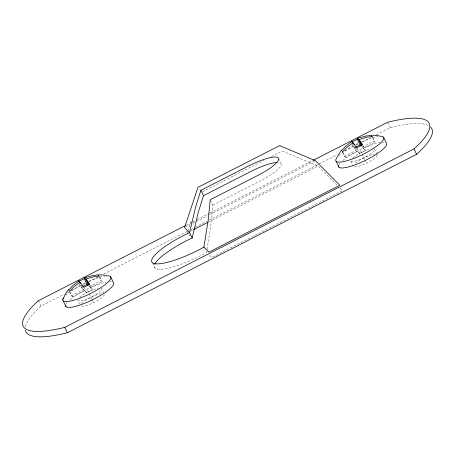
<?xml version="1.0" encoding="UTF-8"?>
<svg xmlns="http://www.w3.org/2000/svg" width="455" height="455" viewBox="0 0 455 455"><rect width="100%" height="100%" fill="white"/><g stroke="black" fill="none" stroke-linecap="round" stroke-linejoin="round"><path stroke-width="0.34" stroke-dasharray="2.27 1.71" d="M210.517 200.337L212.86 205.114L212.621 209.357L210.87 225.339L206.9 250.523M206.78 251.177L206.547 252.485L201.48 255.272A44.215 9.873 -26.1 0 1 154.347 265.356M187.187 232.932L187.631 231.589M187.858 230.924L191.208 220.868M202.492 191.754L263.889 160.387M271.481 156.509L282.242 151.009L318.085 166.058L337.474 185.64M212.86 205.114L260.488 180.783A28.25 6.307 -26.1 0 0 278.847 162.463M186.413 225.06L192.107 222.154M192.744 221.83L196.537 219.89M197.169 219.566L209.192 213.423M209.823 213.099L312.323 160.734M185.816 226.908L190.241 224.651M192.772 223.354L207.315 215.926M209.846 214.635L314.82 161.002M25.383 326.866A119.432 26.663 -26.1 0 1 40.995 306.073L64.405 294.112M67.573 292.497L68.836 291.848M71.998 290.233L82.753 284.739M83.39 284.415L85.284 283.448M89.083 281.508L99.207 276.333M103.632 274.075L187.153 231.407M190.946 229.468L194.746 227.528M195.377 227.204L206.763 221.386M209.294 220.095L337.098 154.802M344.691 150.923L355.446 145.424M356.083 145.105L358.614 143.808M362.408 141.869L370.632 137.666M376.325 134.76L390.248 127.65A119.432 26.663 -26.1 0 1 428.667 125.648M190.349 231.316L192.874 230.025M208.686 221.949L318.085 166.058M79.261 283.647L81.115 287.441L82.298 286.832M352.233 144.19L354.092 147.983L355.275 147.374M69.621 291.922L71.481 295.716L83.322 289.664L80.871 284.665M89.243 286.639L101.078 280.593L102.182 281.702L90.34 287.753L89.425 285.876M342.598 152.465L344.452 156.258L356.293 150.207L354.149 145.833M362.214 147.181L374.055 141.135L375.159 142.244L363.317 148.296L362.396 146.419M71.481 295.716L72.578 296.825L84.42 290.779L86.626 293.003L92.547 289.977L90.38 285.552M344.452 156.258L345.555 157.367L357.397 151.322L359.598 153.545L365.519 150.52L363.045 145.463M363.317 148.296L365.519 150.52M354.092 147.983L356.293 150.207M339.959 188.148L342.444 190.662L211.547 257.536L209.044 255.01M188.683 234.444L190.685 236.469M90.34 287.753L92.547 289.977M81.115 287.441L83.322 289.664M355.241 147.039L357.397 151.322M81.65 285.268L84.42 290.779M387.614 122.27L390.248 127.65M372.992 137.819L375.159 142.244M372.196 137.342L374.055 141.135M377.138 154.416L374.505 149.035A13.332 2.975 -26.1 0 1 363.306 158.084A13.332 2.975 -26.1 0 1 350.657 160.353M360.474 150.616L362.009 153.75M362.316 154.376L364.774 159.398M365.081 160.024L366.002 161.906M356.811 147.858L359.598 153.545M350.822 161.138L353.165 165.916M343.076 152.311L345.555 157.367M278.568 158.471L280.906 163.248M152.556 263.172L154.899 267.95M100.015 277.277L102.182 281.702M99.224 276.799L101.078 280.593M103.871 293.276L101.528 288.493A13.332 2.975 -26.1 0 1 91.893 296.768A13.332 2.975 -26.1 0 1 77.85 300.596L79.602 304.179M87.496 290.074L89.038 293.208M89.345 293.833L91.802 298.855M92.109 299.481L93.03 301.364M83.839 287.315L86.626 293.003M70.104 291.769L72.578 296.825M38.362 300.698L40.995 306.073M65.861 295.113A26.663 5.955 -26.1 0 1 70.013 291.723M71.173 290.904A26.663 5.955 -26.1 0 1 81.195 284.893M83.043 283.943A26.663 5.955 -26.1 0 1 85.551 282.714M88.702 281.281A26.663 5.955 -26.1 0 1 105.133 276.009M66.123 304.02A26.663 5.955 -26.1 0 1 66.976 302.797M69.825 299.953A26.663 5.955 -26.1 0 1 106.129 282.168M109.53 281.679A26.663 5.955 -26.1 0 1 111.424 281.708M79.761 297.246A13.332 2.975 -26.1 0 1 98.314 288.277M338.833 155.655A26.663 5.955 -26.1 0 1 342.99 152.266M344.685 151.077A26.663 5.955 -26.1 0 1 353.558 145.759M356.015 144.485A26.663 5.955 -26.1 0 1 358.529 143.257M361.679 141.818A26.663 5.955 -26.1 0 1 378.111 136.546M339.1 164.562A26.663 5.955 -26.1 0 1 339.953 163.339M342.803 160.496A26.663 5.955 -26.1 0 1 379.754 142.58M382.501 142.222A26.663 5.955 -26.1 0 1 384.395 142.25M352.733 157.788A13.332 2.975 -26.1 0 1 370.717 148.933M104.331 294.652A13.332 2.975 -26.1 0 1 92.962 302.916A13.332 2.975 -26.1 0 1 80.484 305.97M81.36 303.599A13.332 2.975 -26.1 0 1 101.476 293.566M377.303 155.195A13.332 2.975 -26.1 0 1 367.503 162.685A13.332 2.975 -26.1 0 1 354.434 166.883M355.366 163.169A13.332 2.975 -26.1 0 1 374.448 154.108"/><path stroke-width="0.68" d="M351.254 141.715L351.459 141.306L352.005 141.454L352.926 143.331M203.914 247.111L208.913 252.161L339.811 185.287L315.451 160.683L279.609 145.634L197.959 187.352L184.554 227.557L189.553 232.607L184.23 235.133A44.215 9.873 -26.1 0 0 152.266 262.575A44.215 9.873 -26.1 0 0 198.841 249.892L203.914 247.111L208.236 219.958L210.227 199.739L257.854 175.408A28.25 6.307 -26.1 0 0 278.272 157.874A28.25 6.307 -26.1 0 0 248.515 165.973L200.882 190.309L195.576 207.179L189.553 232.607L192.186 237.982L186.863 240.507A44.215 9.873 -26.1 0 0 154.689 264.389M192.186 237.982L198.209 212.553L203.521 195.684L251.149 171.353A28.25 6.307 -26.1 0 1 277.209 162.418M62.818 299.242L65.992 293.088L68.404 289.551M336.745 157.652L341.381 150.093M79.949 282.788L79.034 280.911L72.413 285.973L68.694 290.023L69.791 291.137L73.511 287.088L80.114 282.208L83.839 287.315L89.76 284.29L86.052 279L93.992 276.629L99.395 276.014L98.752 275.269L97.728 274.911L92.888 275.514L84.255 277.863L84.249 278.727L87.036 284.415L87.917 285.308M352.005 141.454L345.385 146.516L341.665 150.565L342.769 151.68L346.488 147.63L353.086 142.751L356.811 147.858L362.732 144.832L359.029 139.543L366.969 137.165L372.372 136.557L371.724 135.812L370.706 135.453L365.865 136.056L357.232 138.405L357.226 139.27L360.013 144.957L360.895 145.845M78.903 281.412L84.249 278.727M351.88 141.954L357.226 139.27M185.151 225.708L38.362 300.698A119.432 26.663 -26.1 0 0 64.752 327.35L67.385 332.73L416.638 154.302A119.432 26.663 -26.1 0 0 430.623 127.087M312.955 160.416L387.614 122.27A119.432 26.663 -26.1 0 1 414.004 148.927L416.638 154.302M193.511 229.701L208.054 222.273M82.895 286.531L87.036 284.415M355.867 147.073L360.013 144.957M64.752 327.35L414.004 148.927M372.673 135.243L377.149 135.51L381.54 136.415A26.663 5.955 -26.1 0 1 361.867 154.871A26.663 5.955 -26.1 0 1 336.62 158.13M99.702 274.701L106.385 275.338M79.034 280.911L78.334 280.889L78.305 281.617M353.086 142.751L354.013 144.588M80.114 282.208L80.728 283.437M383.485 137.154L386.346 142.989A26.663 5.955 -26.1 0 1 363.943 161.081A26.663 5.955 -26.1 0 1 338.651 165.62M371.269 135.442L371.889 136.71M359.029 139.543L361.788 145.168M357.926 138.428L361.6 145.93M336.126 161.349L338.981 167.184M200.882 190.309L203.521 195.684M110.514 276.612L113.369 282.447A26.663 5.955 -26.1 0 1 90.966 300.539A26.663 5.955 -26.1 0 1 65.674 305.077M98.291 274.9L98.911 276.168M86.052 279L89.117 285.251M84.954 277.886L88.321 284.767M63.148 300.806L66.009 306.642M106.669 275.844A26.663 5.955 -26.1 0 1 91.552 293.003A26.663 5.955 -26.1 0 1 63.268 298.184M67.385 332.73A119.432 26.663 -26.1 0 1 25.395 330.455"/></g></svg>
